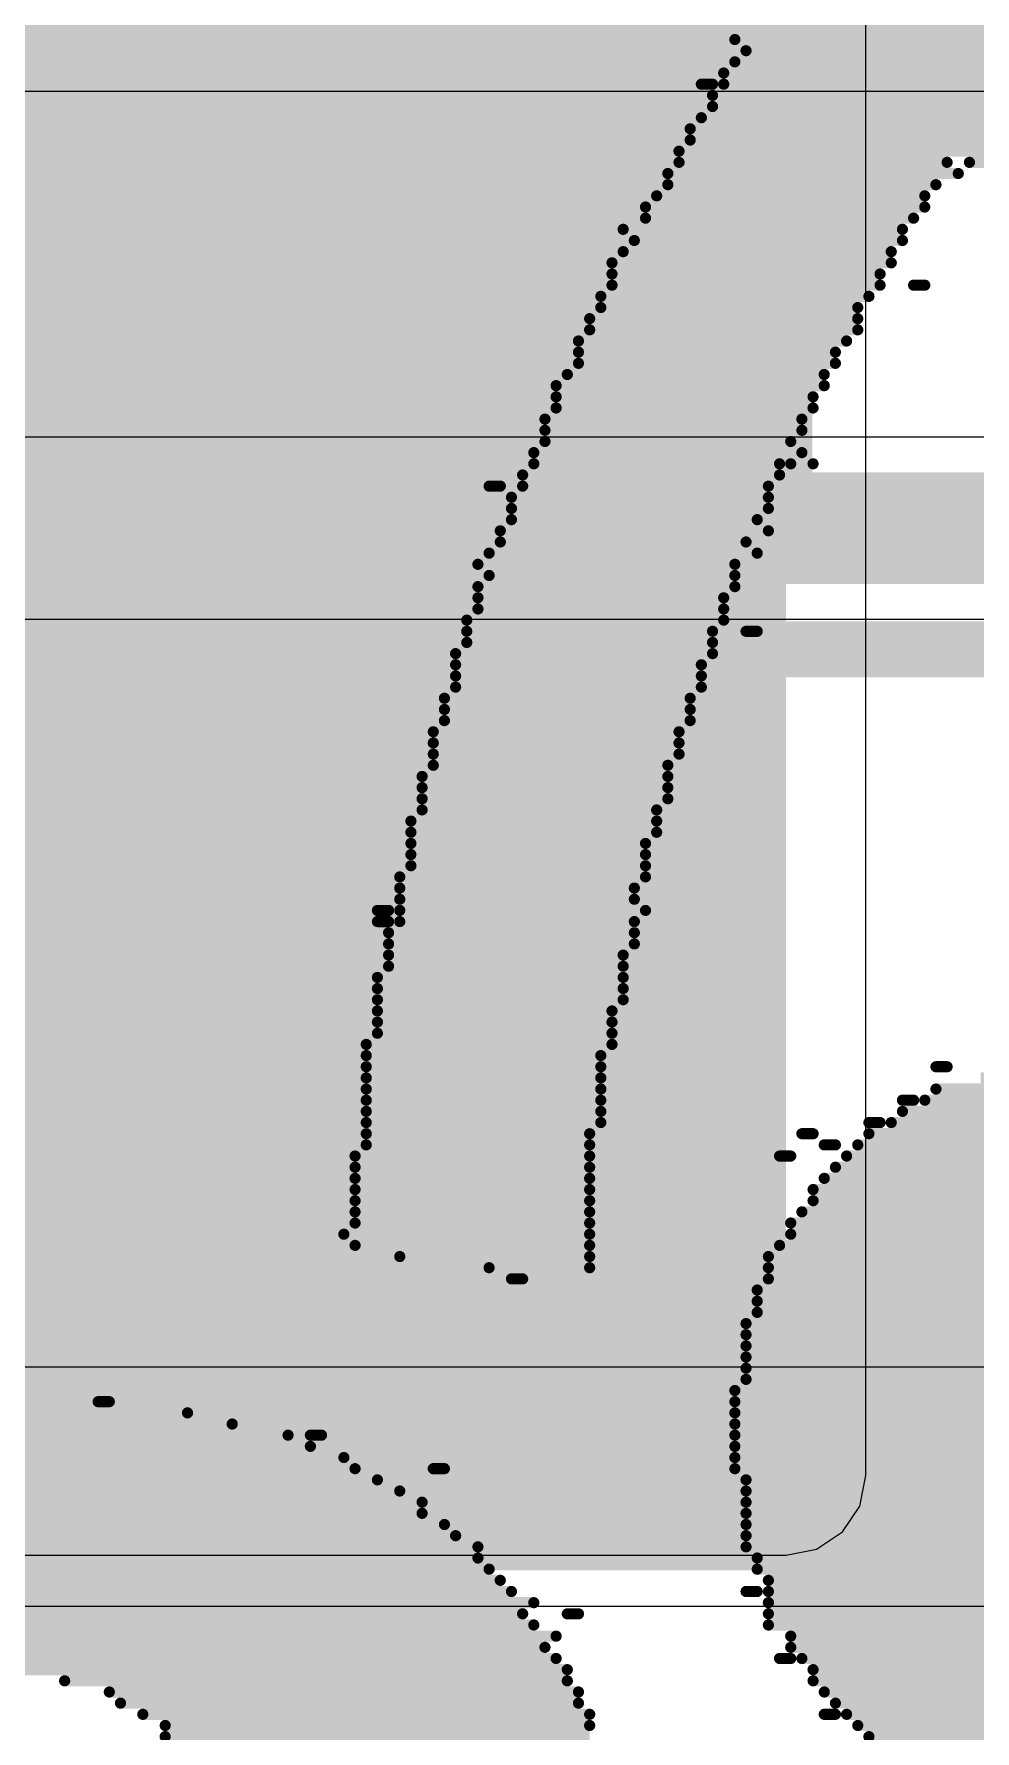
# Model space of a CAD drawing. Header units: millimetres. Extents: x -6 to 194, y -120 to 229.
# Drawn here: x 36.453 to 38.593, y 16.916 to 20.777 of the extents above; entities that cross this region are included whole.
import ezdxf

# ---------------------------------------------------------------- set-up
doc = ezdxf.new("R2010")
doc.units = ezdxf.units.MM
for name, color, linetype in [('BottomLayer', 5, 'Continuous'), ('BottomOverlay', 54, 'Continuous'), ('TopLayer', 1, 'Continuous'), ('TopOverlay', 2, 'Continuous'), ('TopPaste', 8, 'Continuous'), ('TopSolder', 216, 'Continuous')]:
    doc.layers.add(name, color=color, linetype=linetype)

# ---------------------------------------------------------------- blocks, each defined once
blk = doc.blocks.new('R___1206_28')
at = {"layer": 'TopLayer'}
for points in [[(-2.032, 0.889), (-0.508, 0.889), (-0.508, -0.889), (-2.032, -0.889)], [(0.508, 0.889), (2.032, 0.889), (2.032, -0.889), (0.508, -0.889)]]:
    blk.add_hatch(color=1, dxfattribs=at).paths.add_polyline_path(points)
at = {"layer": 'TopPaste'}
for points in [[(-2.032, 0.889), (-0.508, 0.889), (-0.508, -0.889), (-2.032, -0.889)], [(0.508, 0.889), (2.032, 0.889), (2.032, -0.889), (0.508, -0.889)]]:
    blk.add_hatch(color=8, dxfattribs=at).paths.add_polyline_path(points)
at = {"layer": 'TopSolder'}
for points in [[(-2.1336, 0.9906), (-0.4064, 0.9906), (-0.4064, -0.9906), (-2.1336, -0.9906)], [(0.4064, 0.9906), (2.1336, 0.9906), (2.1336, -0.9906), (0.4064, -0.9906)]]:
    blk.add_hatch(color=216, dxfattribs=at).paths.add_polyline_path(points)
at = {"layer": 'TopOverlay', "const_width": 0.127}
for points in [[(-2.1336, 0.9906), (2.1336, 0.9906)], [(-2.1336, -0.9906), (-2.1336, 0.9906)], [(2.1336, -0.9906), (2.1336, 0.9906)], [(-2.1336, -0.9906), (2.1336, -0.9906)]]:
    blk.add_lwpolyline(points, dxfattribs=at)
at = {"layer": 'TopOverlay', "const_width": 0.0635}
for points in [[(-2.16535, 0.9906, 1), (-2.10185, 0.9906, 1)], [(-2.16535, 0.9906, 1), (-2.10185, 0.9906, 1)], [(2.10185, 0.9906, 1), (2.16535, 0.9906, 1)], [(2.10185, 0.9906, 1), (2.16535, 0.9906, 1)], [(-2.16535, -0.9906, 1), (-2.10185, -0.9906, 1)], [(-2.16535, -0.9906, 1), (-2.10185, -0.9906, 1)], [(2.10185, -0.9906, 1), (2.16535, -0.9906, 1)], [(2.10185, -0.9906, 1), (2.16535, -0.9906, 1)]]:
    blk.add_lwpolyline(points, format="xyb", close=True, dxfattribs=at)
blk = doc.blocks.new('C___0603_72')
at = {"layer": 'TopLayer'}
for points in [[(-0.381, 0.4445), (-0.381, -0.4445), (-1.143, -0.4445), (-1.143, 0.4445)], [(1.143, 0.4445), (1.143, -0.4445), (0.381, -0.4445), (0.381, 0.4445)]]:
    blk.add_hatch(color=1, dxfattribs=at).paths.add_polyline_path(points)
at = {"layer": 'TopPaste'}
for points in [[(-0.381, 0.4445), (-0.381, -0.4445), (-1.143, -0.4445), (-1.143, 0.4445)], [(1.143, 0.4445), (1.143, -0.4445), (0.381, -0.4445), (0.381, 0.4445)]]:
    blk.add_hatch(color=8, dxfattribs=at).paths.add_polyline_path(points)
at = {"layer": 'TopSolder'}
for points in [[(-0.321, 0.5045), (-0.321, -0.5045), (-1.203, -0.5045), (-1.203, 0.5045)], [(1.203, 0.5045), (1.203, -0.5045), (0.321, -0.5045), (0.321, 0.5045)]]:
    blk.add_hatch(color=216, dxfattribs=at).paths.add_polyline_path(points)
at = {"layer": 'TopOverlay', "const_width": 0.127}
for points in [[(-1.2446, -0.5334), (-1.2446, 0.5334)], [(-1.2446, 0.5334), (-0.4572, 0.5334)], [(0.4572, 0.5334), (1.2446, 0.5334)], [(1.2446, -0.5334), (1.2446, 0.5334)], [(-1.2446, -0.5334), (-0.4572, -0.5334)], [(0.4572, -0.5334), (1.2446, -0.5334)]]:
    blk.add_lwpolyline(points, dxfattribs=at)
at = {"layer": 'TopOverlay', "const_width": 0.0635}
for points in [[(-1.2764, 0.5334, 1), (-1.2128, 0.5334, 1)], [(-1.2764, 0.5334, 1), (-1.2128, 0.5334, 1)], [(-0.4889, 0.5334, 1), (-0.4254, 0.5334, 1)], [(0.4254, 0.5334, 1), (0.4889, 0.5334, 1)], [(1.2128, 0.5334, 1), (1.2764, 0.5334, 1)], [(1.2128, 0.5334, 1), (1.2764, 0.5334, 1)], [(-1.2764, -0.5334, 1), (-1.2128, -0.5334, 1)], [(-1.2764, -0.5334, 1), (-1.2128, -0.5334, 1)], [(-0.4889, -0.5334, 1), (-0.4254, -0.5334, 1)], [(0.4254, -0.5334, 1), (0.4889, -0.5334, 1)], [(1.2128, -0.5334, 1), (1.2764, -0.5334, 1)], [(1.2128, -0.5334, 1), (1.2764, -0.5334, 1)]]:
    blk.add_lwpolyline(points, format="xyb", close=True, dxfattribs=at)

msp = doc.modelspace()

# ---------------------------------------------------------------- hatches: boundary and pattern name
at = {"layer": 'TopLayer'}
for points in [[(32.46, 20.4558), (38.1629, 20.4558), (38.1629, 22.5774), (32.46, 22.5774)], [(36.472, 17.4974), (38.1629, 17.4974), (38.1629, 22.5774), (36.472, 22.5774)], [(30.0026, 20.066), (36.5373, 20.066), (36.5373, 22.3558), (30.0026, 22.3558)], [(34.4883, 17.4974), (36.8642, 17.4974), (36.8642, 20.6058), (34.4883, 20.6058)], [(34.4883, 17.4974), (38.1629, 17.4974), (38.1629, 19.2754), (34.4883, 19.2754)]]:
    msp.add_hatch(color=1, dxfattribs=at).paths.add_polyline_path(points)

# ---------------------------------------------------------------- linework, layer by layer
at = {"layer": 'BottomLayer'}
for p, q in [((36.1431, 20.6467), (50.1143, 20.6467)), ((40.8763, 19.8599), (35.954, 19.8599)), ((36.2219, 19.4456), (40.8763, 19.4456)), ((42.3787, 17.7442), (36.2628, 17.7442)), ((26.6438, 17.2004), (42.4913, 17.2004))]:
    msp.add_line(p, q, dxfattribs=at)
for points, const_width in [([(36.1431, 20.828), (50.1893, 20.828)], 0.2032), ([(35.8682, 19.6528), (41.3076, 19.6528)], 0.254), ([(25.9425, 17.4723), (42.4913, 17.4723)], 0.381)]:
    msp.add_lwpolyline(points, dxfattribs=dict(at, const_width=const_width))
at = {"layer": 'BottomOverlay', "const_width": 0.0254}
for points in [[(38.0211, 20.7896), (41.8311, 20.7896)], [(38.0465, 20.7642), (41.8565, 20.7642)], [(38.0719, 20.7388), (41.8819, 20.7388)], [(38.0211, 20.688), (41.9327, 20.688)], [(38.0465, 20.7134), (41.9073, 20.7134)], [(37.9703, 20.6626), (37.9957, 20.6626)], [(38.0211, 20.6626), (41.9581, 20.6626)], [(37.9957, 20.6372), (42.0089, 20.6372)], [(37.9957, 20.6118), (42.0343, 20.6118)], [(37.9703, 20.5864), (42.0597, 20.5864)], [(37.9449, 20.561), (42.0851, 20.561)], [(37.9449, 20.5356), (42.1105, 20.5356)], [(37.9195, 20.5102), (42.1359, 20.5102)], [(37.8941, 20.4594), (38.5545, 20.4594)], [(37.9195, 20.4848), (38.5291, 20.4848)], [(38.5799, 20.4848), (42.1613, 20.4848)], [(37.8941, 20.434), (38.5037, 20.434)], [(37.8433, 20.3832), (38.4783, 20.3832)], [(37.8687, 20.4086), (38.4783, 20.4086)], [(37.8433, 20.3578), (38.4529, 20.3578)], [(37.7925, 20.3324), (38.4275, 20.3324)], [(37.8179, 20.307), (38.4275, 20.307)], [(37.7925, 20.2816), (38.4021, 20.2816)], [(37.7671, 20.2562), (38.4021, 20.2562)], [(37.7671, 20.2308), (38.3767, 20.2308)], [(37.7417, 20.18), (38.3513, 20.18)], [(37.7671, 20.2054), (38.3767, 20.2054)], [(38.4529, 20.2054), (38.4783, 20.2054)], [(37.7417, 20.1546), (38.3259, 20.1546)], [(37.7163, 20.1292), (38.3259, 20.1292)], [(37.7163, 20.1038), (38.3259, 20.1038)], [(37.6909, 20.0784), (38.3005, 20.0784)], [(37.6909, 20.053), (38.2751, 20.053)], [(37.6909, 20.0276), (38.2751, 20.0276)], [(37.6655, 20.0022), (38.2497, 20.0022)], [(37.6401, 19.9768), (38.2497, 19.9768)], [(37.6401, 19.9514), (38.2243, 19.9514)], [(37.6401, 19.926), (38.2243, 19.926)], [(37.6147, 19.9006), (38.1989, 19.9006)], [(37.6147, 19.8752), (38.1989, 19.8752)], [(37.6147, 19.8498), (38.1735, 19.8498)], [(37.5893, 19.8244), (38.1989, 19.8244)], [(37.5893, 19.799), (38.1481, 19.799)], [(38.1735, 19.799), (38.2243, 19.799)], [(37.5639, 19.7736), (38.1481, 19.7736)], [(37.4877, 19.7482), (37.5131, 19.7482)], [(37.5385, 19.7228), (38.1227, 19.7228)], [(37.5639, 19.7482), (38.1227, 19.7482)], [(37.5385, 19.6974), (38.1227, 19.6974)], [(37.5131, 19.6466), (38.1227, 19.6466)], [(37.5385, 19.672), (38.0973, 19.672)], [(37.5131, 19.6212), (38.0719, 19.6212)], [(37.4623, 19.5704), (38.0465, 19.5704)], [(37.4877, 19.5958), (38.0973, 19.5958)], [(37.4877, 19.545), (38.0465, 19.545)], [(37.4623, 19.5196), (38.0465, 19.5196)], [(37.4623, 19.4942), (38.0211, 19.4942)], [(37.4623, 19.4688), (38.0211, 19.4688)], [(37.4369, 19.4434), (38.0211, 19.4434)], [(37.4369, 19.418), (37.9957, 19.418)], [(38.0719, 19.418), (38.0973, 19.418)], [(37.4369, 19.3926), (37.9957, 19.3926)], [(37.4115, 19.3672), (37.9957, 19.3672)], [(37.4115, 19.3418), (37.9703, 19.3418)], [(37.4115, 19.3164), (37.9703, 19.3164)], [(37.3861, 19.2656), (37.9449, 19.2656)], [(37.4115, 19.291), (37.9703, 19.291)], [(37.3861, 19.2402), (37.9449, 19.2402)], [(37.3861, 19.2148), (37.9449, 19.2148)], [(37.3607, 19.1894), (37.9195, 19.1894)], [(37.3607, 19.164), (37.9195, 19.164)], [(37.3607, 19.1386), (37.9195, 19.1386)], [(37.3607, 19.1132), (37.8941, 19.1132)], [(37.3353, 19.0878), (37.8941, 19.0878)], [(37.3353, 19.0624), (37.8941, 19.0624)], [(37.3353, 19.037), (37.8941, 19.037)], [(37.3099, 18.9862), (37.8687, 18.9862)], [(37.3353, 19.0116), (37.8687, 19.0116)], [(37.3099, 18.9608), (37.8687, 18.9608)], [(37.3099, 18.9354), (37.8433, 18.9354)], [(37.3099, 18.91), (37.8433, 18.91)], [(37.3099, 18.8846), (37.8433, 18.8846)], [(37.2845, 18.8592), (37.8433, 18.8592)], [(37.2845, 18.8338), (37.8179, 18.8338)], [(37.2845, 18.8084), (37.8179, 18.8084)], [(37.2337, 18.783), (37.2591, 18.783)], [(37.2337, 18.7576), (37.2591, 18.7576)], [(37.2845, 18.783), (37.8433, 18.783)], [(37.2845, 18.7576), (37.8179, 18.7576)], [(37.2591, 18.7322), (37.8179, 18.7322)], [(37.2591, 18.7068), (37.8179, 18.7068)], [(37.2591, 18.6814), (37.7925, 18.6814)], [(37.2591, 18.656), (37.7925, 18.656)], [(37.2337, 18.6306), (37.7925, 18.6306)], [(37.2337, 18.6052), (37.7925, 18.6052)], [(37.2337, 18.5798), (37.7925, 18.5798)], [(37.2337, 18.5544), (37.7671, 18.5544)], [(37.2337, 18.529), (37.7671, 18.529)], [(37.2337, 18.5036), (37.7671, 18.5036)], [(37.2083, 18.4782), (37.7671, 18.4782)], [(37.2083, 18.4528), (37.7417, 18.4528)], [(37.2083, 18.4274), (37.7417, 18.4274)], [(38.5037, 18.4274), (38.5291, 18.4274)], [(37.2083, 18.402), (37.7417, 18.402)], [(37.2083, 18.3766), (37.7417, 18.3766)], [(38.5037, 18.3766), (40.9167, 18.3766)], [(38.6053, 18.402), (40.9167, 18.402)], [(37.2083, 18.3512), (37.7417, 18.3512)], [(38.4275, 18.3512), (38.4529, 18.3512)], [(38.4783, 18.3512), (40.9167, 18.3512)], [(37.2083, 18.3258), (37.7417, 18.3258)], [(37.2083, 18.3004), (37.7417, 18.3004)], [(38.3513, 18.3004), (38.3767, 18.3004)], [(38.4021, 18.3004), (40.9167, 18.3004)], [(38.4275, 18.3258), (40.9167, 18.3258)], [(37.2083, 18.275), (37.7163, 18.275)], [(37.2083, 18.2496), (37.7163, 18.2496)], [(38.1989, 18.275), (38.2243, 18.275)], [(38.2497, 18.2496), (38.2751, 18.2496)], [(38.3259, 18.2496), (40.9167, 18.2496)], [(38.3513, 18.275), (40.9167, 18.275)], [(37.1829, 18.2242), (37.7163, 18.2242)], [(38.1481, 18.2242), (38.1735, 18.2242)], [(38.3005, 18.2242), (40.9167, 18.2242)], [(37.1829, 18.1988), (37.7163, 18.1988)], [(37.1829, 18.1734), (37.7163, 18.1734)], [(38.2497, 18.1734), (40.9167, 18.1734)], [(38.2751, 18.1988), (40.9167, 18.1988)], [(37.1829, 18.148), (37.7163, 18.148)], [(38.2243, 18.148), (40.9167, 18.148)], [(37.1829, 18.1226), (37.7163, 18.1226)], [(37.1829, 18.0972), (37.7163, 18.0972)], [(38.1989, 18.0972), (40.9167, 18.0972)], [(38.2243, 18.1226), (40.9167, 18.1226)], [(37.1829, 18.0718), (37.7163, 18.0718)], [(38.1735, 18.0718), (40.9167, 18.0718)], [(37.1575, 18.0464), (37.7163, 18.0464)], [(37.1829, 18.021), (37.7163, 18.021)], [(38.1481, 18.021), (40.9167, 18.021)], [(38.1735, 18.0464), (40.9167, 18.0464)], [(37.2845, 17.9956), (37.7163, 17.9956)], [(38.1227, 17.9956), (40.9167, 17.9956)], [(37.4877, 17.9702), (37.7163, 17.9702)], [(37.5385, 17.9448), (37.5639, 17.9448)], [(38.1227, 17.9702), (40.9167, 17.9702)], [(38.1227, 17.9448), (40.9167, 17.9448)], [(38.0973, 17.9194), (40.9167, 17.9194)], [(38.0973, 17.894), (40.9167, 17.894)], [(38.0973, 17.8686), (40.9167, 17.8686)], [(38.0719, 17.8432), (40.9167, 17.8432)], [(38.0719, 17.8178), (40.9167, 17.8178)], [(38.0719, 17.7924), (39.3165, 17.7924)], [(38.0719, 17.767), (39.2403, 17.767)], [(38.0719, 17.7416), (39.1641, 17.7416)], [(38.0719, 17.7162), (39.1387, 17.7162)], [(38.0465, 17.6908), (39.1133, 17.6908)], [(36.1161, 17.64), (36.8019, 17.64)], [(36.5987, 17.6654), (36.6241, 17.6654)], [(38.0465, 17.6654), (39.1133, 17.6654)], [(38.0465, 17.64), (39.1133, 17.64)], [(36.0399, 17.6146), (36.9035, 17.6146)], [(38.0465, 17.6146), (39.0879, 17.6146)], [(35.8875, 17.5638), (37.0813, 17.5638)], [(35.9383, 17.5892), (37.0305, 17.5892)], [(37.0813, 17.5892), (37.1067, 17.5892)], [(38.0465, 17.5892), (39.0625, 17.5892)], [(38.0465, 17.5638), (39.0625, 17.5638)], [(35.8113, 17.5384), (37.1575, 17.5384)], [(38.0465, 17.5384), (39.0625, 17.5384)], [(35.7097, 17.4876), (37.2337, 17.4876)], [(35.7351, 17.513), (37.1829, 17.513)], [(37.3607, 17.513), (37.3861, 17.513)], [(38.0465, 17.513), (39.0625, 17.513)], [(38.0719, 17.4876), (39.0625, 17.4876)], [(35.6843, 17.4622), (37.2845, 17.4622)], [(38.0719, 17.4622), (39.0625, 17.4622)], [(35.6081, 17.4368), (37.3353, 17.4368)], [(35.6081, 17.4114), (37.3353, 17.4114)], [(38.0719, 17.4368), (39.0625, 17.4368)], [(38.0719, 17.4114), (39.0879, 17.4114)], [(35.5573, 17.386), (37.3861, 17.386)], [(38.0719, 17.386), (39.0879, 17.386)], [(35.5065, 17.3352), (37.4623, 17.3352)], [(35.5319, 17.3606), (37.4115, 17.3606)], [(38.0719, 17.3606), (39.1133, 17.3606)], [(38.0719, 17.3352), (39.1387, 17.3352)], [(35.4303, 17.2844), (37.4877, 17.2844)], [(35.4811, 17.3098), (37.4623, 17.3098)], [(38.0973, 17.3098), (39.1641, 17.3098)], [(38.0973, 17.2844), (39.1895, 17.2844)], [(35.4303, 17.259), (37.5131, 17.259)], [(38.1227, 17.259), (39.2403, 17.259)], [(35.3795, 17.2082), (37.5893, 17.2082)], [(35.4049, 17.2336), (37.5385, 17.2336)], [(38.0719, 17.2336), (38.0973, 17.2336)], [(38.1227, 17.2336), (39.3419, 17.2336)], [(38.1227, 17.2082), (39.5197, 17.2082)], [(35.3541, 17.1828), (37.5639, 17.1828)], [(37.6655, 17.1828), (37.6909, 17.1828)], [(38.1227, 17.1828), (40.9167, 17.1828)], [(35.3287, 17.1574), (37.5893, 17.1574)], [(35.3287, 17.132), (37.6401, 17.132)], [(38.1227, 17.1574), (40.9167, 17.1574)], [(38.1735, 17.132), (40.9167, 17.132)], [(35.3287, 17.1066), (37.6147, 17.1066)], [(38.1735, 17.1066), (40.9167, 17.1066)], [(35.3033, 17.0812), (37.6401, 17.0812)], [(35.3033, 17.0558), (37.6655, 17.0558)], [(38.1481, 17.0812), (38.1735, 17.0812)], [(38.1989, 17.0812), (40.9167, 17.0812)], [(38.2243, 17.0558), (40.9167, 17.0558)], [(36.5225, 17.0304), (37.6655, 17.0304)], [(38.2243, 17.0304), (40.9167, 17.0304)], [(36.6241, 17.005), (37.6909, 17.005)], [(36.6495, 16.9796), (37.6909, 16.9796)], [(38.2497, 17.005), (40.9167, 17.005)], [(38.2751, 16.9796), (40.9167, 16.9796)], [(36.7003, 16.9542), (37.7163, 16.9542)], [(38.2497, 16.9542), (38.2751, 16.9542)], [(38.3005, 16.9542), (40.9167, 16.9542)], [(36.7511, 16.9288), (37.7163, 16.9288)], [(36.7511, 16.9034), (37.7163, 16.9034)], [(38.3259, 16.9288), (40.9167, 16.9288)], [(38.3513, 16.9034), (40.9167, 16.9034)]]:
    msp.add_lwpolyline(points, dxfattribs=at)
at = {"layer": 'BottomOverlay', "const_width": 0.0127}
for points in [[(38.0402, 20.7642, 1), (38.0529, 20.7642, 1)], [(38.0656, 20.7388, 1), (38.0783, 20.7388, 1)], [(38.0148, 20.688, 1), (38.0275, 20.688, 1)], [(38.0402, 20.7134, 1), (38.0529, 20.7134, 1)], [(37.964, 20.6626, 1), (37.9767, 20.6626, 1)], [(37.9894, 20.6626, 1), (38.0021, 20.6626, 1)], [(38.0148, 20.6626, 1), (38.0275, 20.6626, 1)], [(37.9894, 20.6372, 1), (38.0021, 20.6372, 1)], [(37.9894, 20.6118, 1), (38.0021, 20.6118, 1)], [(37.964, 20.5864, 1), (37.9767, 20.5864, 1)], [(37.9386, 20.561, 1), (37.9513, 20.561, 1)], [(37.9386, 20.5356, 1), (37.9513, 20.5356, 1)], [(37.9132, 20.5102, 1), (37.9259, 20.5102, 1)], [(37.8878, 20.4594, 1), (37.9005, 20.4594, 1)], [(37.9132, 20.4848, 1), (37.9259, 20.4848, 1)], [(38.5228, 20.4848, 1), (38.5355, 20.4848, 1)], [(38.5482, 20.4594, 1), (38.5609, 20.4594, 1)], [(38.5736, 20.4848, 1), (38.5863, 20.4848, 1)], [(37.8878, 20.434, 1), (37.9005, 20.434, 1)], [(38.4974, 20.434, 1), (38.5101, 20.434, 1)], [(37.837, 20.3832, 1), (37.8497, 20.3832, 1)], [(37.8624, 20.4086, 1), (37.8751, 20.4086, 1)], [(38.472, 20.4086, 1), (38.4847, 20.4086, 1)], [(38.472, 20.3832, 1), (38.4847, 20.3832, 1)], [(37.837, 20.3578, 1), (37.8497, 20.3578, 1)], [(38.4466, 20.3578, 1), (38.4593, 20.3578, 1)], [(37.7862, 20.3324, 1), (37.7989, 20.3324, 1)], [(37.8116, 20.307, 1), (37.8243, 20.307, 1)], [(38.4212, 20.3324, 1), (38.4339, 20.3324, 1)], [(38.4212, 20.307, 1), (38.4339, 20.307, 1)], [(37.7862, 20.2816, 1), (37.7989, 20.2816, 1)], [(38.3958, 20.2816, 1), (38.4085, 20.2816, 1)], [(37.7608, 20.2562, 1), (37.7735, 20.2562, 1)], [(37.7608, 20.2308, 1), (37.7735, 20.2308, 1)], [(38.3704, 20.2308, 1), (38.3831, 20.2308, 1)], [(38.3958, 20.2562, 1), (38.4085, 20.2562, 1)], [(37.7354, 20.18, 1), (37.7481, 20.18, 1)], [(37.7608, 20.2054, 1), (37.7735, 20.2054, 1)], [(38.345, 20.18, 1), (38.3577, 20.18, 1)], [(38.3704, 20.2054, 1), (38.3831, 20.2054, 1)], [(38.4466, 20.2054, 1), (38.4593, 20.2054, 1)], [(38.472, 20.2054, 1), (38.4847, 20.2054, 1)], [(37.7354, 20.1546, 1), (37.7481, 20.1546, 1)], [(38.3196, 20.1546, 1), (38.3323, 20.1546, 1)], [(37.71, 20.1292, 1), (37.7227, 20.1292, 1)], [(37.71, 20.1038, 1), (37.7227, 20.1038, 1)], [(38.3196, 20.1292, 1), (38.3323, 20.1292, 1)], [(38.3196, 20.1038, 1), (38.3323, 20.1038, 1)], [(37.6846, 20.0784, 1), (37.6973, 20.0784, 1)], [(38.2942, 20.0784, 1), (38.3069, 20.0784, 1)], [(37.6846, 20.053, 1), (37.6973, 20.053, 1)], [(37.6846, 20.0276, 1), (37.6973, 20.0276, 1)], [(38.2688, 20.053, 1), (38.2815, 20.053, 1)], [(38.2688, 20.0276, 1), (38.2815, 20.0276, 1)], [(37.6592, 20.0022, 1), (37.6719, 20.0022, 1)], [(38.2434, 20.0022, 1), (38.2561, 20.0022, 1)], [(37.6338, 19.9768, 1), (37.6465, 19.9768, 1)], [(37.6338, 19.9514, 1), (37.6465, 19.9514, 1)], [(38.218, 19.9514, 1), (38.2307, 19.9514, 1)], [(38.2434, 19.9768, 1), (38.2561, 19.9768, 1)], [(37.6338, 19.926, 1), (37.6465, 19.926, 1)], [(38.218, 19.926, 1), (38.2307, 19.926, 1)], [(37.6084, 19.9006, 1), (37.6211, 19.9006, 1)], [(37.6084, 19.8752, 1), (37.6211, 19.8752, 1)], [(38.1926, 19.9006, 1), (38.2053, 19.9006, 1)], [(38.1926, 19.8752, 1), (38.2053, 19.8752, 1)], [(37.6084, 19.8498, 1), (37.6211, 19.8498, 1)], [(38.1672, 19.8498, 1), (38.1799, 19.8498, 1)], [(37.583, 19.8244, 1), (37.5957, 19.8244, 1)], [(37.583, 19.799, 1), (37.5957, 19.799, 1)], [(38.1418, 19.799, 1), (38.1545, 19.799, 1)], [(38.1672, 19.799, 1), (38.1799, 19.799, 1)], [(38.1926, 19.8244, 1), (38.2053, 19.8244, 1)], [(38.218, 19.799, 1), (38.2307, 19.799, 1)], [(37.5576, 19.7736, 1), (37.5703, 19.7736, 1)], [(38.1418, 19.7736, 1), (38.1545, 19.7736, 1)], [(37.4814, 19.7482, 1), (37.4941, 19.7482, 1)], [(37.5068, 19.7482, 1), (37.5195, 19.7482, 1)], [(37.5322, 19.7228, 1), (37.5449, 19.7228, 1)], [(37.5576, 19.7482, 1), (37.5703, 19.7482, 1)], [(38.1164, 19.7482, 1), (38.1291, 19.7482, 1)], [(38.1164, 19.7228, 1), (38.1291, 19.7228, 1)], [(37.5322, 19.6974, 1), (37.5449, 19.6974, 1)], [(38.1164, 19.6974, 1), (38.1291, 19.6974, 1)], [(37.5068, 19.6466, 1), (37.5195, 19.6466, 1)], [(37.5322, 19.672, 1), (37.5449, 19.672, 1)], [(38.091, 19.672, 1), (38.1037, 19.672, 1)], [(38.1164, 19.6466, 1), (38.1291, 19.6466, 1)], [(37.5068, 19.6212, 1), (37.5195, 19.6212, 1)], [(38.0656, 19.6212, 1), (38.0783, 19.6212, 1)], [(37.456, 19.5704, 1), (37.4687, 19.5704, 1)], [(37.4814, 19.5958, 1), (37.4941, 19.5958, 1)], [(38.0402, 19.5704, 1), (38.0529, 19.5704, 1)], [(38.091, 19.5958, 1), (38.1037, 19.5958, 1)], [(37.4814, 19.545, 1), (37.4941, 19.545, 1)], [(38.0402, 19.545, 1), (38.0529, 19.545, 1)], [(37.456, 19.5196, 1), (37.4687, 19.5196, 1)], [(37.456, 19.4942, 1), (37.4687, 19.4942, 1)], [(38.0148, 19.4942, 1), (38.0275, 19.4942, 1)], [(38.0402, 19.5196, 1), (38.0529, 19.5196, 1)], [(37.456, 19.4688, 1), (37.4687, 19.4688, 1)], [(38.0148, 19.4688, 1), (38.0275, 19.4688, 1)], [(37.4306, 19.4434, 1), (37.4433, 19.4434, 1)], [(37.4306, 19.418, 1), (37.4433, 19.418, 1)], [(37.9894, 19.418, 1), (38.0021, 19.418, 1)], [(38.0148, 19.4434, 1), (38.0275, 19.4434, 1)], [(38.0656, 19.418, 1), (38.0783, 19.418, 1)], [(38.091, 19.418, 1), (38.1037, 19.418, 1)], [(37.4306, 19.3926, 1), (37.4433, 19.3926, 1)], [(37.9894, 19.3926, 1), (38.0021, 19.3926, 1)], [(37.4052, 19.3672, 1), (37.4179, 19.3672, 1)], [(37.4052, 19.3418, 1), (37.4179, 19.3418, 1)], [(37.964, 19.3418, 1), (37.9767, 19.3418, 1)], [(37.9894, 19.3672, 1), (38.0021, 19.3672, 1)], [(37.4052, 19.3164, 1), (37.4179, 19.3164, 1)], [(37.964, 19.3164, 1), (37.9767, 19.3164, 1)], [(37.3798, 19.2656, 1), (37.3925, 19.2656, 1)], [(37.4052, 19.291, 1), (37.4179, 19.291, 1)], [(37.9386, 19.2656, 1), (37.9513, 19.2656, 1)], [(37.964, 19.291, 1), (37.9767, 19.291, 1)], [(37.3798, 19.2402, 1), (37.3925, 19.2402, 1)], [(37.3798, 19.2148, 1), (37.3925, 19.2148, 1)], [(37.9386, 19.2402, 1), (37.9513, 19.2402, 1)], [(37.9386, 19.2148, 1), (37.9513, 19.2148, 1)], [(37.3544, 19.1894, 1), (37.3671, 19.1894, 1)], [(37.9132, 19.1894, 1), (37.9259, 19.1894, 1)], [(37.3544, 19.164, 1), (37.3671, 19.164, 1)], [(37.3544, 19.1386, 1), (37.3671, 19.1386, 1)], [(37.9132, 19.164, 1), (37.9259, 19.164, 1)], [(37.9132, 19.1386, 1), (37.9259, 19.1386, 1)], [(37.3544, 19.1132, 1), (37.3671, 19.1132, 1)], [(37.8878, 19.1132, 1), (37.9005, 19.1132, 1)], [(37.329, 19.0878, 1), (37.3417, 19.0878, 1)], [(37.329, 19.0624, 1), (37.3417, 19.0624, 1)], [(37.8878, 19.0878, 1), (37.9005, 19.0878, 1)], [(37.8878, 19.0624, 1), (37.9005, 19.0624, 1)], [(37.329, 19.037, 1), (37.3417, 19.037, 1)], [(37.8878, 19.037, 1), (37.9005, 19.037, 1)], [(37.3036, 18.9862, 1), (37.3163, 18.9862, 1)], [(37.329, 19.0116, 1), (37.3417, 19.0116, 1)], [(37.8624, 19.0116, 1), (37.8751, 19.0116, 1)], [(37.8624, 18.9862, 1), (37.8751, 18.9862, 1)], [(37.3036, 18.9608, 1), (37.3163, 18.9608, 1)], [(37.8624, 18.9608, 1), (37.8751, 18.9608, 1)], [(37.3036, 18.9354, 1), (37.3163, 18.9354, 1)], [(37.3036, 18.91, 1), (37.3163, 18.91, 1)], [(37.837, 18.9354, 1), (37.8497, 18.9354, 1)], [(37.837, 18.91, 1), (37.8497, 18.91, 1)], [(37.3036, 18.8846, 1), (37.3163, 18.8846, 1)], [(37.837, 18.8846, 1), (37.8497, 18.8846, 1)], [(37.2782, 18.8592, 1), (37.2909, 18.8592, 1)], [(37.2782, 18.8338, 1), (37.2909, 18.8338, 1)], [(37.8116, 18.8338, 1), (37.8243, 18.8338, 1)], [(37.837, 18.8592, 1), (37.8497, 18.8592, 1)], [(37.2782, 18.8084, 1), (37.2909, 18.8084, 1)], [(37.8116, 18.8084, 1), (37.8243, 18.8084, 1)], [(37.2274, 18.783, 1), (37.2401, 18.783, 1)], [(37.2274, 18.7576, 1), (37.2401, 18.7576, 1)], [(37.2528, 18.783, 1), (37.2655, 18.783, 1)], [(37.2528, 18.7576, 1), (37.2655, 18.7576, 1)], [(37.2782, 18.783, 1), (37.2909, 18.783, 1)], [(37.2782, 18.7576, 1), (37.2909, 18.7576, 1)], [(37.8116, 18.7576, 1), (37.8243, 18.7576, 1)], [(37.837, 18.783, 1), (37.8497, 18.783, 1)], [(37.2528, 18.7322, 1), (37.2655, 18.7322, 1)], [(37.8116, 18.7322, 1), (37.8243, 18.7322, 1)], [(37.2528, 18.7068, 1), (37.2655, 18.7068, 1)], [(37.2528, 18.6814, 1), (37.2655, 18.6814, 1)], [(37.7862, 18.6814, 1), (37.7989, 18.6814, 1)], [(37.8116, 18.7068, 1), (37.8243, 18.7068, 1)], [(37.2528, 18.656, 1), (37.2655, 18.656, 1)], [(37.7862, 18.656, 1), (37.7989, 18.656, 1)], [(37.2274, 18.6306, 1), (37.2401, 18.6306, 1)], [(37.2274, 18.6052, 1), (37.2401, 18.6052, 1)], [(37.7862, 18.6306, 1), (37.7989, 18.6306, 1)], [(37.7862, 18.6052, 1), (37.7989, 18.6052, 1)], [(37.2274, 18.5798, 1), (37.2401, 18.5798, 1)], [(37.7862, 18.5798, 1), (37.7989, 18.5798, 1)], [(37.2274, 18.5544, 1), (37.2401, 18.5544, 1)], [(37.2274, 18.529, 1), (37.2401, 18.529, 1)], [(37.7608, 18.5544, 1), (37.7735, 18.5544, 1)], [(37.7608, 18.529, 1), (37.7735, 18.529, 1)], [(37.2274, 18.5036, 1), (37.2401, 18.5036, 1)], [(37.7608, 18.5036, 1), (37.7735, 18.5036, 1)], [(37.202, 18.4782, 1), (37.2147, 18.4782, 1)], [(37.202, 18.4528, 1), (37.2147, 18.4528, 1)], [(37.7354, 18.4528, 1), (37.7481, 18.4528, 1)], [(37.7608, 18.4782, 1), (37.7735, 18.4782, 1)], [(37.202, 18.4274, 1), (37.2147, 18.4274, 1)], [(37.7354, 18.4274, 1), (37.7481, 18.4274, 1)], [(38.4974, 18.4274, 1), (38.5101, 18.4274, 1)], [(38.5228, 18.4274, 1), (38.5355, 18.4274, 1)], [(37.202, 18.402, 1), (37.2147, 18.402, 1)], [(37.202, 18.3766, 1), (37.2147, 18.3766, 1)], [(37.7354, 18.402, 1), (37.7481, 18.402, 1)], [(37.7354, 18.3766, 1), (37.7481, 18.3766, 1)], [(38.4974, 18.3766, 1), (38.5101, 18.3766, 1)], [(37.202, 18.3512, 1), (37.2147, 18.3512, 1)], [(37.7354, 18.3512, 1), (37.7481, 18.3512, 1)], [(38.4212, 18.3512, 1), (38.4339, 18.3512, 1)], [(38.4466, 18.3512, 1), (38.4593, 18.3512, 1)], [(38.472, 18.3512, 1), (38.4847, 18.3512, 1)], [(37.202, 18.3258, 1), (37.2147, 18.3258, 1)], [(37.202, 18.3004, 1), (37.2147, 18.3004, 1)], [(37.7354, 18.3258, 1), (37.7481, 18.3258, 1)], [(37.7354, 18.3004, 1), (37.7481, 18.3004, 1)], [(38.345, 18.3004, 1), (38.3577, 18.3004, 1)], [(38.3704, 18.3004, 1), (38.3831, 18.3004, 1)], [(38.3958, 18.3004, 1), (38.4085, 18.3004, 1)], [(38.4212, 18.3258, 1), (38.4339, 18.3258, 1)], [(37.202, 18.275, 1), (37.2147, 18.275, 1)], [(37.202, 18.2496, 1), (37.2147, 18.2496, 1)], [(37.71, 18.275, 1), (37.7227, 18.275, 1)], [(37.71, 18.2496, 1), (37.7227, 18.2496, 1)], [(38.1926, 18.275, 1), (38.2053, 18.275, 1)], [(38.218, 18.275, 1), (38.2307, 18.275, 1)], [(38.2434, 18.2496, 1), (38.2561, 18.2496, 1)], [(38.2688, 18.2496, 1), (38.2815, 18.2496, 1)], [(38.3196, 18.2496, 1), (38.3323, 18.2496, 1)], [(38.345, 18.275, 1), (38.3577, 18.275, 1)], [(37.1766, 18.2242, 1), (37.1893, 18.2242, 1)], [(37.71, 18.2242, 1), (37.7227, 18.2242, 1)], [(38.1418, 18.2242, 1), (38.1545, 18.2242, 1)], [(38.1672, 18.2242, 1), (38.1799, 18.2242, 1)], [(38.2942, 18.2242, 1), (38.3069, 18.2242, 1)], [(37.1766, 18.1988, 1), (37.1893, 18.1988, 1)], [(37.1766, 18.1734, 1), (37.1893, 18.1734, 1)], [(37.71, 18.1988, 1), (37.7227, 18.1988, 1)], [(37.71, 18.1734, 1), (37.7227, 18.1734, 1)], [(38.2434, 18.1734, 1), (38.2561, 18.1734, 1)], [(38.2688, 18.1988, 1), (38.2815, 18.1988, 1)], [(37.1766, 18.148, 1), (37.1893, 18.148, 1)], [(37.71, 18.148, 1), (37.7227, 18.148, 1)], [(38.218, 18.148, 1), (38.2307, 18.148, 1)], [(37.1766, 18.1226, 1), (37.1893, 18.1226, 1)], [(37.1766, 18.0972, 1), (37.1893, 18.0972, 1)], [(37.71, 18.1226, 1), (37.7227, 18.1226, 1)], [(37.71, 18.0972, 1), (37.7227, 18.0972, 1)], [(38.1926, 18.0972, 1), (38.2053, 18.0972, 1)], [(38.218, 18.1226, 1), (38.2307, 18.1226, 1)], [(37.1766, 18.0718, 1), (37.1893, 18.0718, 1)], [(37.71, 18.0718, 1), (37.7227, 18.0718, 1)], [(38.1672, 18.0718, 1), (38.1799, 18.0718, 1)], [(37.1512, 18.0464, 1), (37.1639, 18.0464, 1)], [(37.1766, 18.021, 1), (37.1893, 18.021, 1)], [(37.71, 18.0464, 1), (37.7227, 18.0464, 1)], [(37.71, 18.021, 1), (37.7227, 18.021, 1)], [(38.1418, 18.021, 1), (38.1545, 18.021, 1)], [(38.1672, 18.0464, 1), (38.1799, 18.0464, 1)], [(37.2782, 17.9956, 1), (37.2909, 17.9956, 1)], [(37.71, 17.9956, 1), (37.7227, 17.9956, 1)], [(38.1164, 17.9956, 1), (38.1291, 17.9956, 1)], [(37.4814, 17.9702, 1), (37.4941, 17.9702, 1)], [(37.5322, 17.9448, 1), (37.5449, 17.9448, 1)], [(37.5576, 17.9448, 1), (37.5703, 17.9448, 1)], [(37.71, 17.9702, 1), (37.7227, 17.9702, 1)], [(38.1164, 17.9702, 1), (38.1291, 17.9702, 1)], [(38.1164, 17.9448, 1), (38.1291, 17.9448, 1)], [(38.091, 17.9194, 1), (38.1037, 17.9194, 1)], [(38.091, 17.894, 1), (38.1037, 17.894, 1)], [(38.091, 17.8686, 1), (38.1037, 17.8686, 1)], [(38.0656, 17.8432, 1), (38.0783, 17.8432, 1)], [(38.0656, 17.8178, 1), (38.0783, 17.8178, 1)], [(38.0656, 17.7924, 1), (38.0783, 17.7924, 1)], [(38.0656, 17.767, 1), (38.0783, 17.767, 1)], [(38.0656, 17.7416, 1), (38.0783, 17.7416, 1)], [(38.0656, 17.7162, 1), (38.0783, 17.7162, 1)], [(38.0402, 17.6908, 1), (38.0529, 17.6908, 1)], [(36.5924, 17.6654, 1), (36.6051, 17.6654, 1)], [(36.6178, 17.6654, 1), (36.6305, 17.6654, 1)], [(36.7956, 17.64, 1), (36.8083, 17.64, 1)], [(38.0402, 17.6654, 1), (38.0529, 17.6654, 1)], [(38.0402, 17.64, 1), (38.0529, 17.64, 1)], [(36.8972, 17.6146, 1), (36.9099, 17.6146, 1)], [(38.0402, 17.6146, 1), (38.0529, 17.6146, 1)], [(37.0242, 17.5892, 1), (37.0369, 17.5892, 1)], [(37.075, 17.5892, 1), (37.0877, 17.5892, 1)], [(37.075, 17.5638, 1), (37.0877, 17.5638, 1)], [(37.1004, 17.5892, 1), (37.1131, 17.5892, 1)], [(38.0402, 17.5892, 1), (38.0529, 17.5892, 1)], [(38.0402, 17.5638, 1), (38.0529, 17.5638, 1)], [(37.1512, 17.5384, 1), (37.1639, 17.5384, 1)], [(38.0402, 17.5384, 1), (38.0529, 17.5384, 1)], [(37.1766, 17.513, 1), (37.1893, 17.513, 1)], [(37.2274, 17.4876, 1), (37.2401, 17.4876, 1)], [(37.3544, 17.513, 1), (37.3671, 17.513, 1)], [(37.3798, 17.513, 1), (37.3925, 17.513, 1)], [(38.0402, 17.513, 1), (38.0529, 17.513, 1)], [(38.0656, 17.4876, 1), (38.0783, 17.4876, 1)], [(37.2782, 17.4622, 1), (37.2909, 17.4622, 1)], [(38.0656, 17.4622, 1), (38.0783, 17.4622, 1)], [(37.329, 17.4368, 1), (37.3417, 17.4368, 1)], [(37.329, 17.4114, 1), (37.3417, 17.4114, 1)], [(38.0656, 17.4368, 1), (38.0783, 17.4368, 1)], [(38.0656, 17.4114, 1), (38.0783, 17.4114, 1)], [(37.3798, 17.386, 1), (37.3925, 17.386, 1)], [(38.0656, 17.386, 1), (38.0783, 17.386, 1)], [(37.4052, 17.3606, 1), (37.4179, 17.3606, 1)], [(37.456, 17.3352, 1), (37.4687, 17.3352, 1)], [(38.0656, 17.3606, 1), (38.0783, 17.3606, 1)], [(38.0656, 17.3352, 1), (38.0783, 17.3352, 1)], [(37.456, 17.3098, 1), (37.4687, 17.3098, 1)], [(37.4814, 17.2844, 1), (37.4941, 17.2844, 1)], [(38.091, 17.3098, 1), (38.1037, 17.3098, 1)], [(38.091, 17.2844, 1), (38.1037, 17.2844, 1)], [(37.5068, 17.259, 1), (37.5195, 17.259, 1)], [(38.1164, 17.259, 1), (38.1291, 17.259, 1)], [(37.5322, 17.2336, 1), (37.5449, 17.2336, 1)], [(37.583, 17.2082, 1), (37.5957, 17.2082, 1)], [(38.0656, 17.2336, 1), (38.0783, 17.2336, 1)], [(38.091, 17.2336, 1), (38.1037, 17.2336, 1)], [(38.1164, 17.2336, 1), (38.1291, 17.2336, 1)], [(38.1164, 17.2082, 1), (38.1291, 17.2082, 1)], [(37.5576, 17.1828, 1), (37.5703, 17.1828, 1)], [(37.6592, 17.1828, 1), (37.6719, 17.1828, 1)], [(37.6846, 17.1828, 1), (37.6973, 17.1828, 1)], [(38.1164, 17.1828, 1), (38.1291, 17.1828, 1)], [(37.583, 17.1574, 1), (37.5957, 17.1574, 1)], [(37.6338, 17.132, 1), (37.6465, 17.132, 1)], [(38.1164, 17.1574, 1), (38.1291, 17.1574, 1)], [(38.1672, 17.132, 1), (38.1799, 17.132, 1)], [(37.6084, 17.1066, 1), (37.6211, 17.1066, 1)], [(38.1672, 17.1066, 1), (38.1799, 17.1066, 1)], [(37.6338, 17.0812, 1), (37.6465, 17.0812, 1)], [(37.6592, 17.0558, 1), (37.6719, 17.0558, 1)], [(38.1418, 17.0812, 1), (38.1545, 17.0812, 1)], [(38.1672, 17.0812, 1), (38.1799, 17.0812, 1)], [(38.1926, 17.0812, 1), (38.2053, 17.0812, 1)], [(38.218, 17.0558, 1), (38.2307, 17.0558, 1)], [(36.5162, 17.0304, 1), (36.5289, 17.0304, 1)], [(37.6592, 17.0304, 1), (37.6719, 17.0304, 1)], [(38.218, 17.0304, 1), (38.2307, 17.0304, 1)], [(36.6178, 17.005, 1), (36.6305, 17.005, 1)], [(36.6432, 16.9796, 1), (36.6559, 16.9796, 1)], [(37.6846, 17.005, 1), (37.6973, 17.005, 1)], [(37.6846, 16.9796, 1), (37.6973, 16.9796, 1)], [(38.2434, 17.005, 1), (38.2561, 17.005, 1)], [(38.2688, 16.9796, 1), (38.2815, 16.9796, 1)], [(36.694, 16.9542, 1), (36.7067, 16.9542, 1)], [(37.71, 16.9542, 1), (37.7227, 16.9542, 1)], [(38.2434, 16.9542, 1), (38.2561, 16.9542, 1)], [(38.2688, 16.9542, 1), (38.2815, 16.9542, 1)], [(38.2942, 16.9542, 1), (38.3069, 16.9542, 1)], [(36.7448, 16.9288, 1), (36.7575, 16.9288, 1)], [(36.7448, 16.9034, 1), (36.7575, 16.9034, 1)], [(37.71, 16.9288, 1), (37.7227, 16.9288, 1)], [(38.3196, 16.9288, 1), (38.3323, 16.9288, 1)], [(38.345, 16.9034, 1), (38.3577, 16.9034, 1)]]:
    msp.add_lwpolyline(points, format="xyb", close=True, dxfattribs=at)
at = {"layer": 'TopLayer'}
for p, q in [((38.3442, 19.2754), (38.3442, 22.5774)), ((38.3442, 17.4974), (38.3442, 19.2754)), ((38.3304, 17.428), (38.3442, 17.4974)), ((38.2911, 17.3692), (38.3304, 17.428)), ((38.2323, 17.3299), (38.2911, 17.3692)), ((34.4883, 17.3161), (38.1629, 17.3161)), ((38.1629, 17.3161), (38.2323, 17.3299))]:
    msp.add_line(p, q, dxfattribs=at)

# ---------------------------------------------------------------- block references
for name, p in [('C___0603_72', (38.5439, 20.1136)), ('R___1206_28', (38.504, 18.3864))]:
    msp.add_blockref(name, p)

doc.saveas('drawing.dxf')
